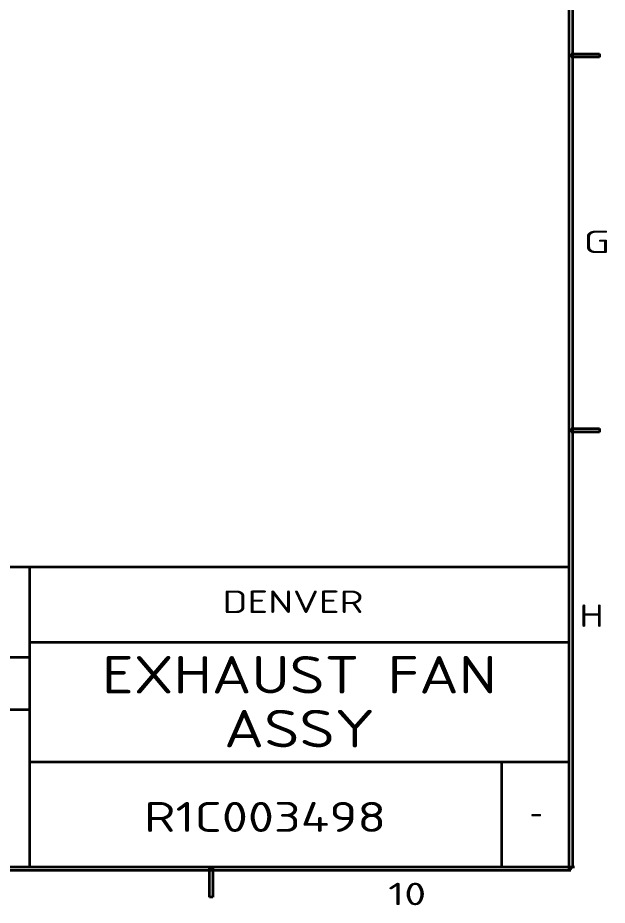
# Model space of a CAD drawing. Extents: x 23 to 587, y 4 to 413.
# Drawn here: x 506.2 to 584.8, y 5.1 to 123.5 of the extents above; entities that cross this region are included whole.
import ezdxf
from ezdxf.enums import TextEntityAlignment as Align

# ---------------------------------------------------------------- set-up
doc = ezdxf.new("R2010")
doc.units = 0
doc.layers.get('0').update_dxf_attribs({"lineweight": 13})
doc.layers.add('3', color=7, linetype='Continuous', lineweight=13)
doc.layers.add('5', color=7, linetype='Continuous', lineweight=13)
doc.styles.get("Standard").update_dxf_attribs({"font": 'isocp.shx'})

# ---------------------------------------------------------------- blocks, each defined once
blk = doc.blocks.new('BLOCK219')
at = {"layer": '5', "color": 7, "lineweight": 13}
for s, p, p2 in [('EXHAUST FAN', (517.4, 33.37), (570.09, 33.37)), ('ASSY', (533.68, 26.19), (553.81, 26.19))]:
    blk.add_text(s, height=5, dxfattribs=at).set_placement(p, p2, align=Align.FIT)
blk = doc.blocks.new('BLOCK220')
at = {"layer": '5', "color": 7, "lineweight": 13}
blk.add_text('R1C003498', height=4, dxfattribs=at).set_placement((523.01, 14.9), (555.31, 14.9), align=Align.FIT)
blk = doc.blocks.new('BLOCK222')
at = {"color": 7, "lineweight": 13}
blk.add_text('-', height=3.5, dxfattribs=at).set_placement((574.53, 15.75), (576.16, 15.75), align=Align.FIT)
blk = doc.blocks.new('BLOCK248')
at = {"layer": '3', "color": 7, "lineweight": 13}
blk.add_text('H', height=3, dxfattribs=at).set_placement((581.12, 42.26), (584.35, 42.26), align=Align.FIT)
blk = doc.blocks.new('BLOCK249')
at = {"layer": '3', "color": 7, "lineweight": 13}
blk.add_text('G', height=3, dxfattribs=at).set_placement((581.67, 92.13), (585.21, 92.13), align=Align.FIT)
blk = doc.blocks.new('BLOCK260')
at = {"layer": '3', "color": 7, "lineweight": 13}
blk.add_text('10', height=3, dxfattribs=at).set_placement((555.59, 5.12), (560.66, 5.12), align=Align.FIT)
blk = doc.blocks.new('BLOCK262')
at = {"layer": '5', "color": 7, "lineweight": 13}
blk.add_text('DENVER', height=3, dxfattribs=at).set_placement((533.49, 44.11), (552.29, 44.11), align=Align.FIT)
blk = doc.blocks.new('BLOCK323')
at = {"layer": '3', "color": 7, "lineweight": 5}
blk.add_solid([(580.01, 68.74), (580.01, 68.26), (583.81, 68.74), (583.81, 68.26)], dxfattribs=at)
blk = doc.blocks.new('BLOCK326')
at = {"layer": '3', "color": 7, "lineweight": 5}
blk.add_solid([(580.01, 118.26), (580.01, 118.74), (583.81, 118.26), (583.81, 118.74)], dxfattribs=at)
blk = doc.blocks.new('BLOCK335')
at = {"layer": '3', "color": 7, "lineweight": 5}
blk.add_solid([(532.21, 10), (531.73, 10), (532.21, 6.2), (531.73, 6.2)], dxfattribs=at)

msp = doc.modelspace()

# ---------------------------------------------------------------- linework, layer by layer
at = {"color": 7, "lineweight": 35}
for p, q in [((579.73, 50.24), (400.76, 50.24)), ((507.76, 10.24), (507.76, 50.24)), ((507.76, 40.24), (579.73, 40.24)), ((420.76, 38.24), (507.76, 38.24)), ((420.76, 31.24), (507.76, 31.24)), ((507.76, 24.24), (579.73, 24.24))]:
    msp.add_line(p, q, dxfattribs=at)
at = {"color": 7, "lineweight": 35, "ltscale": 0.353627}
msp.add_line((570.76, 10.09), (570.76, 24.24), dxfattribs=at)
at = {"layer": '3', "color": 7, "lineweight": 35}
for p, q in [((579.73, 9.76), (579.73, 406.76)), ((580.2, 407.24), (580.2, 10.24)), ((579.97, 9.76), (29.76, 9.76)), ((30.24, 10.24), (580.44, 10.24))]:
    msp.add_line(p, q, dxfattribs=at)
at = {"layer": '3', "color": 7, "lineweight": 35, "ltscale": 0.011875}
for p, q in [((580.01, 118.26), (580.01, 118.74)), ((583.81, 118.74), (583.81, 118.26)), ((583.81, 118.74), (583.81, 118.26)), ((580.01, 68.26), (580.01, 68.74)), ((583.81, 68.74), (583.81, 68.26)), ((531.73, 10), (532.21, 10)), ((532.21, 6.2), (531.73, 6.2))]:
    msp.add_line(p, q, dxfattribs=at)
at = {"layer": '3', "color": 7, "lineweight": 35, "ltscale": 0.095}
for p, q in [((580.01, 118.74), (583.81, 118.74)), ((583.81, 118.26), (580.01, 118.26)), ((580.01, 68.74), (583.81, 68.74)), ((583.81, 68.26), (580.01, 68.26)), ((531.73, 6.2), (531.73, 10)), ((532.21, 10), (532.21, 6.2))]:
    msp.add_line(p, q, dxfattribs=at)
at = {"layer": '3', "color": 7, "lineweight": 35, "ltscale": 0.016794}
for p, q in [((579.73, 9.76), (580.2, 10.24)), ((580.2, 10.24), (579.73, 9.76)), ((579.73, 9.76), (580.2, 10.24)), ((580.2, 10.24), (579.73, 9.76))]:
    msp.add_line(p, q, dxfattribs=at)

# ---------------------------------------------------------------- block references
at = {"lineweight": 0}
msp.add_blockref('BLOCK222', (0, 0), dxfattribs=at)
at = {"layer": '3', "lineweight": 0}
for name in ['BLOCK326', 'BLOCK249', 'BLOCK323', 'BLOCK248', 'BLOCK335', 'BLOCK260']:
    msp.add_blockref(name, (0, 0), dxfattribs=at)
at = {"layer": '5', "lineweight": 0}
for name in ['BLOCK262', 'BLOCK219', 'BLOCK220']:
    msp.add_blockref(name, (0, 0), dxfattribs=at)

doc.saveas('drawing.dxf')
